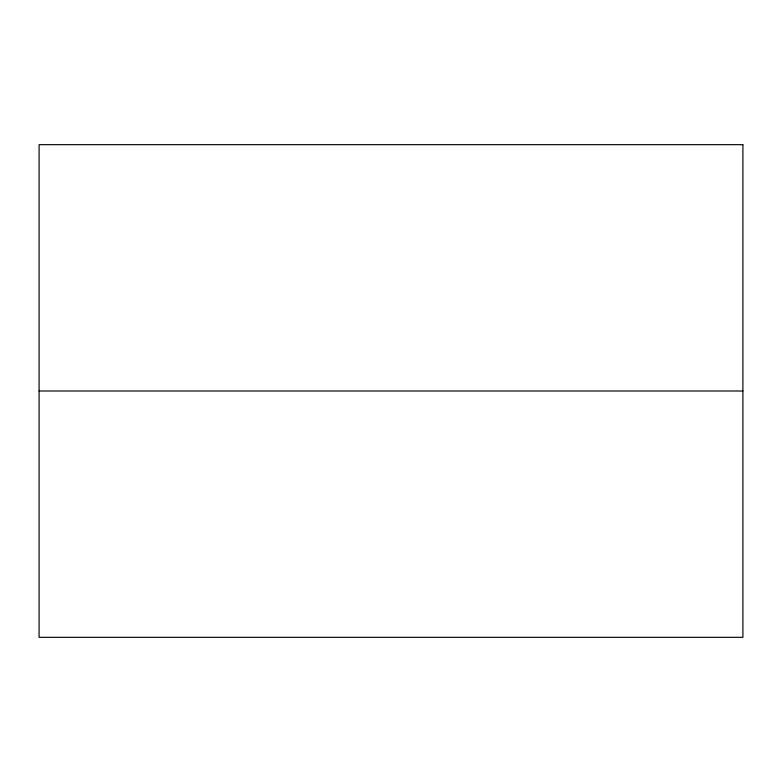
<?xml version="1.0" encoding="UTF-8"?>
<svg xmlns="http://www.w3.org/2000/svg" width="782" height="782" viewBox="0 0 782 782"><rect width="100%" height="100%" fill="white"/><g stroke="black" fill="none" stroke-linecap="round" stroke-linejoin="round"><path stroke-width="1.17" d="M39.1 391L742.9 391M742.9 144.67L39.1 144.67L39.1 637.33L742.9 637.33L742.9 144.67"/></g></svg>
